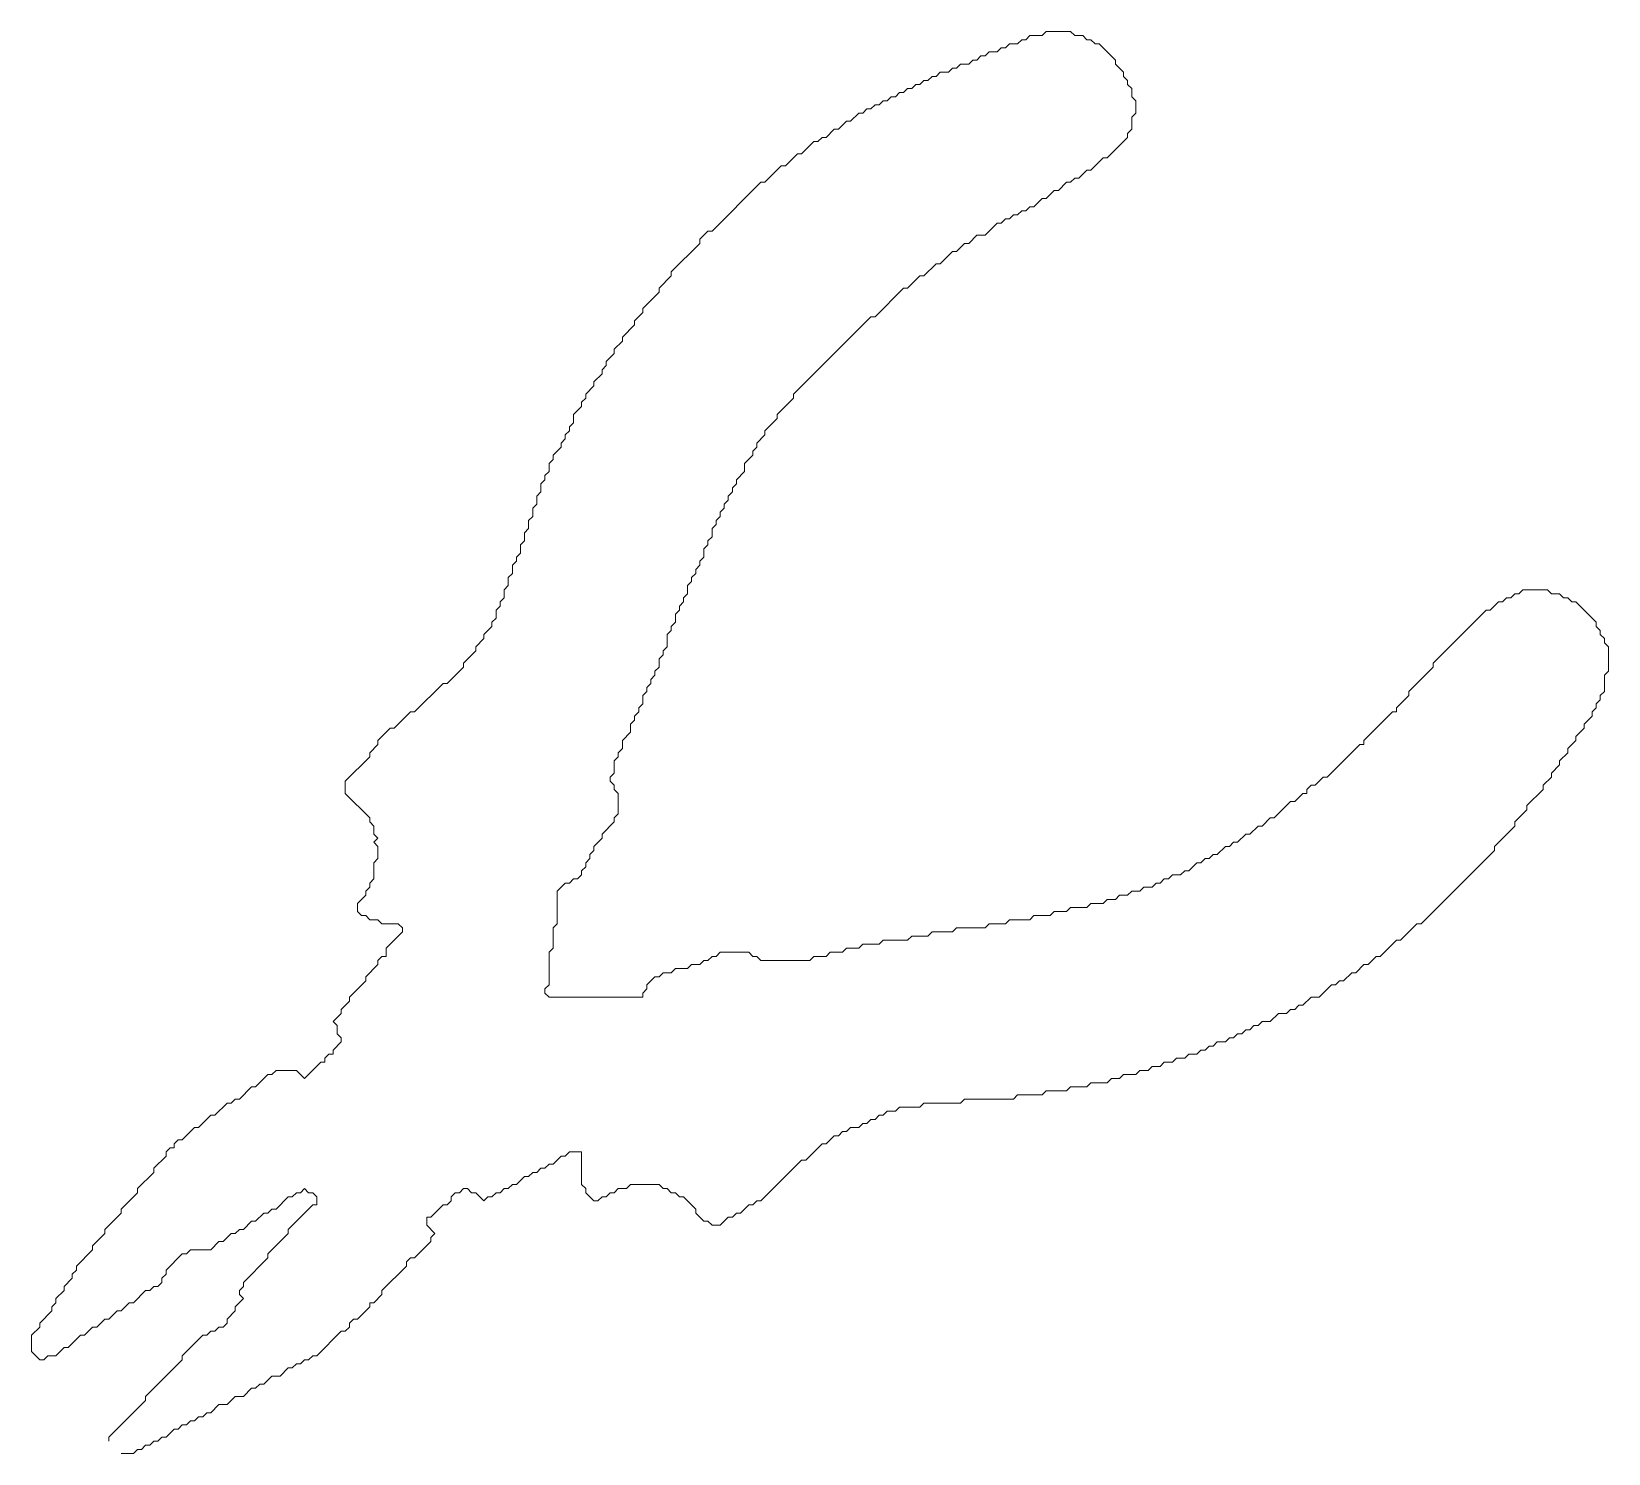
# Model space of a CAD drawing. Header units: metres. Extents: x 57 to 444, y 82 to 431.
import ezdxf

# ---------------------------------------------------------------- set-up
doc = ezdxf.new("R2010")
doc.units = ezdxf.units.M

msp = doc.modelspace()

# ---------------------------------------------------------------- linework, layer by layer
at = {"layer": 'single line', "lineweight": 20}
for p, q in [((302, 430), (301, 429)), ((305, 430), (302, 430)), ((306, 431), (305, 430)), ((312, 431), (306, 431)), ((313, 430), (312, 431)), ((315, 430), (313, 430)), ((316, 429), (315, 430)), ((292, 426), (291, 425)), ((294, 426), (292, 426)), ((295, 427), (294, 426)), ((296, 427), (295, 427)), ((297, 428), (296, 427)), ((299, 428), (297, 428)), ((300, 429), (299, 428)), ((301, 429), (300, 429)), ((317, 429), (316, 429)), ((318, 428), (317, 429)), ((319, 428), (318, 428)), ((323, 424), (319, 428)), ((283, 422), (282, 421)), ((284, 422), (283, 422)), ((285, 423), (284, 422)), ((287, 423), (285, 423)), ((288, 424), (287, 423)), ((289, 424), (288, 424)), ((290, 425), (289, 424)), ((291, 425), (290, 425)), ((323, 423), (323, 424)), ((325, 421), (323, 423)), ((274, 418), (273, 417)), ((275, 418), (274, 418)), ((276, 419), (275, 418)), ((277, 419), (276, 419)), ((278, 420), (277, 419)), ((279, 420), (278, 420)), ((280, 421), (279, 420)), ((282, 421), (280, 421)), ((325, 420), (325, 421)), ((326, 419), (325, 420)), ((326, 418), (326, 419)), ((327, 417), (326, 418)), ((268, 415), (267, 414)), ((269, 415), (268, 415)), ((270, 416), (269, 415)), ((271, 416), (270, 416)), ((272, 417), (271, 416)), ((273, 417), (272, 417)), ((327, 415), (327, 417)), ((328, 414), (327, 415)), ((260, 411), (258, 409)), ((261, 411), (260, 411)), ((262, 412), (261, 411)), ((263, 412), (262, 412)), ((264, 413), (263, 412)), ((265, 413), (264, 413)), ((266, 414), (265, 413)), ((267, 414), (266, 414)), ((327, 410), (328, 411)), ((328, 411), (328, 414)), ((254, 407), (252, 405)), ((255, 407), (254, 407)), ((257, 409), (255, 407)), ((258, 409), (257, 409)), ((326, 406), (327, 407)), ((327, 407), (327, 410)), ((249, 404), (246, 401)), ((250, 404), (249, 404)), ((251, 405), (250, 404)), ((252, 405), (251, 405)), ((321, 400), (326, 405)), ((326, 405), (326, 406)), ((245, 401), (242, 398)), ((246, 401), (245, 401)), ((317, 397), (320, 400)), ((320, 400), (321, 400)), ((241, 398), (237, 394)), ((242, 398), (241, 398)), ((312, 394), (313, 395)), ((313, 395), (314, 395)), ((314, 395), (316, 397)), ((316, 397), (317, 397)), ((236, 394), (224, 382)), ((237, 394), (236, 394)), ((306, 390), (308, 392)), ((308, 392), (309, 392)), ((309, 392), (311, 394)), ((311, 394), (312, 394)), ((299, 386), (300, 387)), ((300, 387), (301, 387)), ((301, 387), (302, 388)), ((302, 388), (303, 388)), ((303, 388), (305, 390)), ((305, 390), (306, 390)), ((291, 381), (294, 384)), ((294, 384), (295, 384)), ((295, 384), (296, 385)), ((296, 385), (297, 385)), ((297, 385), (298, 386)), ((298, 386), (299, 386)), ((223, 382), (221, 380)), ((221, 380), (221, 379)), ((224, 382), (223, 382)), ((287, 379), (289, 381)), ((289, 381), (291, 381)), ((221, 379), (214, 372)), ((280, 374), (283, 377)), ((283, 377), (284, 377)), ((284, 377), (286, 379)), ((286, 379), (287, 379)), ((214, 372), (214, 371)), ((276, 371), (279, 374)), ((279, 374), (280, 374)), ((214, 371), (211, 368)), ((211, 368), (211, 367)), ((264, 361), (271, 368)), ((271, 368), (272, 368)), ((272, 368), (275, 371)), ((275, 371), (276, 371)), ((211, 367), (207, 363)), ((207, 362), (205, 360)), ((205, 360), (205, 359)), ((207, 363), (207, 362)), ((244, 342), (263, 361)), ((263, 361), (264, 361)), ((205, 359), (202, 356)), ((202, 355), (200, 353)), ((200, 353), (200, 352)), ((202, 356), (202, 355)), ((198, 349), (197, 348)), ((200, 352), (198, 350)), ((198, 350), (198, 349)), ((197, 347), (195, 345)), ((195, 345), (195, 344)), ((197, 348), (197, 347)), ((193, 341), (192, 340)), ((195, 344), (193, 342)), ((193, 342), (193, 341)), ((240, 337), (244, 341)), ((244, 341), (244, 342)), ((192, 339), (190, 337)), ((190, 337), (190, 335)), ((192, 340), (192, 339)), ((240, 336), (240, 337)), ((189, 333), (188, 332)), ((190, 335), (189, 334)), ((189, 334), (189, 333)), ((237, 333), (240, 336)), ((237, 332), (237, 333)), ((187, 329), (185, 327)), ((188, 331), (187, 330)), ((187, 330), (187, 329)), ((188, 332), (188, 331)), ((234, 328), (235, 329)), ((235, 330), (237, 332)), ((235, 329), (235, 330)), ((185, 326), (184, 325)), ((185, 327), (185, 326)), ((232, 325), (234, 327)), ((234, 327), (234, 328)), ((184, 323), (183, 322)), ((183, 322), (183, 321)), ((184, 325), (184, 323)), ((230, 321), (232, 323)), ((232, 323), (232, 325)), ((182, 318), (181, 317)), ((183, 321), (182, 320)), ((182, 320), (182, 318)), ((228, 317), (229, 318)), ((229, 319), (230, 320)), ((229, 318), (229, 319)), ((230, 320), (230, 321)), ((181, 315), (180, 314)), ((180, 314), (180, 312)), ((181, 317), (181, 315)), ((226, 313), (227, 314)), ((227, 315), (228, 316)), ((227, 314), (227, 315)), ((228, 316), (228, 317)), ((180, 312), (179, 311)), ((179, 311), (179, 309)), ((224, 309), (225, 310)), ((225, 311), (226, 312)), ((225, 310), (225, 311)), ((226, 312), (226, 313)), ((178, 306), (177, 305)), ((179, 309), (178, 308)), ((178, 308), (178, 306)), ((223, 306), (224, 307)), ((223, 305), (223, 306)), ((224, 307), (224, 309)), ((177, 303), (176, 302)), ((176, 302), (176, 301)), ((177, 305), (177, 303)), ((221, 301), (222, 302)), ((222, 304), (223, 305)), ((222, 302), (222, 304)), ((175, 298), (174, 297)), ((176, 301), (175, 300)), ((175, 300), (175, 298)), ((219, 297), (220, 298)), ((220, 299), (221, 300)), ((220, 298), (220, 299)), ((221, 300), (221, 301)), ((174, 295), (173, 294)), ((174, 297), (174, 295)), ((218, 295), (219, 296)), ((218, 293), (218, 295)), ((219, 296), (219, 297)), ((173, 292), (172, 291)), ((172, 291), (172, 290)), ((173, 294), (173, 292)), ((216, 290), (217, 291)), ((217, 292), (218, 293)), ((217, 291), (217, 292)), ((417, 291), (415, 289)), ((418, 291), (417, 291)), ((419, 292), (418, 291)), ((420, 292), (419, 292)), ((421, 293), (420, 292)), ((422, 293), (421, 293)), ((423, 294), (422, 293)), ((429, 294), (423, 294)), ((430, 293), (429, 294)), ((432, 293), (430, 293)), ((433, 292), (432, 293)), ((434, 292), (433, 292)), ((435, 291), (434, 292)), ((436, 291), (435, 291)), ((441, 286), (436, 291)), ((171, 287), (170, 286)), ((172, 290), (171, 289)), ((171, 289), (171, 287)), ((215, 288), (216, 289)), ((215, 286), (215, 288)), ((216, 289), (216, 290)), ((414, 289), (401, 276)), ((415, 289), (414, 289)), ((170, 285), (168, 283)), ((168, 283), (168, 282)), ((170, 286), (170, 285)), ((213, 283), (214, 284)), ((213, 280), (213, 283)), ((214, 285), (215, 286)), ((214, 284), (214, 285)), ((441, 285), (441, 286)), ((442, 284), (441, 285)), ((442, 283), (442, 284)), ((443, 282), (442, 283)), ((166, 279), (163, 276)), ((168, 282), (166, 280)), ((166, 280), (166, 279)), ((212, 279), (213, 280)), ((212, 278), (212, 279)), ((443, 281), (443, 282)), ((444, 280), (443, 281)), ((444, 274), (444, 280)), ((163, 275), (159, 271)), ((163, 276), (163, 275)), ((210, 274), (211, 275)), ((211, 277), (212, 278)), ((211, 275), (211, 277)), ((401, 275), (395, 269)), ((401, 276), (401, 275)), ((158, 271), (151, 264)), ((159, 271), (158, 271)), ((208, 270), (209, 271)), ((209, 272), (210, 273)), ((209, 271), (209, 272)), ((210, 273), (210, 274)), ((443, 273), (444, 274)), ((443, 269), (443, 273)), ((207, 268), (208, 269)), ((207, 266), (207, 268)), ((208, 269), (208, 270)), ((395, 268), (392, 265)), ((395, 269), (395, 268)), ((442, 268), (443, 269)), ((442, 267), (442, 268)), ((150, 264), (146, 260)), ((151, 264), (150, 264)), ((205, 263), (206, 264)), ((206, 265), (207, 266)), ((206, 264), (206, 265)), ((391, 264), (384, 257)), ((392, 264), (391, 264)), ((392, 265), (392, 264)), ((440, 264), (441, 265)), ((440, 263), (440, 264)), ((441, 266), (442, 267)), ((441, 265), (441, 266)), ((145, 260), (142, 257)), ((146, 260), (145, 260)), ((204, 261), (205, 262)), ((204, 259), (204, 261)), ((205, 262), (205, 263)), ((436, 258), (438, 260)), ((438, 261), (440, 263)), ((438, 260), (438, 261)), ((142, 256), (140, 254)), ((142, 257), (142, 256)), ((202, 257), (204, 259)), ((202, 255), (202, 257)), ((383, 256), (375, 248)), ((384, 256), (383, 256)), ((384, 257), (384, 256)), ((434, 255), (436, 257)), ((436, 257), (436, 258)), ((140, 253), (134, 247)), ((140, 254), (140, 253)), ((200, 252), (201, 253)), ((200, 249), (200, 252)), ((201, 254), (202, 255)), ((201, 253), (201, 254)), ((432, 252), (434, 254)), ((432, 251), (432, 252)), ((434, 254), (434, 255)), ((199, 248), (200, 249)), ((199, 247), (199, 248)), ((374, 248), (372, 246)), ((375, 248), (374, 248)), ((428, 246), (430, 248)), ((430, 249), (432, 251)), ((430, 248), (430, 249)), ((134, 247), (134, 244)), ((134, 244), (140, 238)), ((200, 246), (199, 247)), ((200, 245), (200, 246)), ((201, 244), (200, 245)), ((201, 239), (201, 244)), ((369, 244), (367, 242)), ((370, 244), (369, 244)), ((371, 246), (370, 245)), ((370, 245), (370, 244)), ((372, 246), (371, 246)), ((424, 241), (428, 245)), ((428, 245), (428, 246)), ((366, 242), (362, 238)), ((367, 242), (366, 242)), ((421, 237), (424, 240)), ((424, 240), (424, 241)), ((140, 238), (140, 237)), ((140, 237), (141, 236)), ((197, 234), (200, 237)), ((200, 238), (201, 239)), ((200, 237), (200, 238)), ((361, 238), (359, 236)), ((362, 238), (361, 238)), ((421, 236), (421, 237)), ((141, 236), (141, 234)), ((141, 234), (142, 233)), ((142, 233), (141, 232)), ((195, 231), (197, 233)), ((197, 233), (197, 234)), ((355, 234), (353, 232)), ((356, 234), (355, 234)), ((358, 236), (356, 234)), ((359, 236), (358, 236)), ((416, 231), (421, 236)), ((141, 232), (142, 231)), ((142, 231), (142, 228)), ((194, 229), (195, 230)), ((194, 228), (194, 229)), ((195, 230), (195, 231)), ((347, 229), (346, 228)), ((348, 229), (347, 229)), ((350, 231), (348, 229)), ((351, 231), (350, 231)), ((352, 232), (351, 231)), ((353, 232), (352, 232)), ((398, 212), (416, 230)), ((416, 230), (416, 231)), ((142, 228), (141, 227)), ((141, 227), (141, 223)), ((192, 225), (193, 226)), ((192, 224), (192, 225)), ((193, 227), (194, 228)), ((193, 226), (193, 227)), ((340, 225), (339, 224)), ((341, 225), (340, 225)), ((343, 227), (341, 225)), ((344, 227), (343, 227)), ((345, 228), (344, 227)), ((346, 228), (345, 228)), ((140, 221), (139, 220)), ((141, 223), (140, 222)), ((140, 222), (140, 221)), ((186, 220), (188, 222)), ((188, 222), (189, 222)), ((189, 222), (190, 223)), ((190, 223), (191, 223)), ((191, 223), (192, 224)), ((330, 221), (329, 220)), ((332, 221), (330, 221)), ((333, 222), (332, 221)), ((334, 222), (333, 222)), ((335, 223), (334, 222)), ((336, 223), (335, 223)), ((337, 224), (336, 223)), ((339, 224), (337, 224)), ((139, 219), (137, 217)), ((137, 217), (137, 215)), ((139, 220), (139, 219)), ((186, 212), (186, 220)), ((317, 217), (316, 216)), ((320, 217), (317, 217)), ((321, 218), (320, 217)), ((323, 218), (321, 218)), ((324, 219), (323, 218)), ((326, 219), (324, 219)), ((327, 220), (326, 219)), ((329, 220), (327, 220)), ((137, 215), (138, 214)), ((138, 214), (139, 214)), ((139, 214), (140, 213)), ((140, 213), (142, 213)), ((142, 213), (143, 212)), ((297, 213), (296, 212)), ((302, 213), (297, 213)), ((303, 214), (302, 213)), ((307, 214), (303, 214)), ((308, 215), (307, 214)), ((311, 215), (308, 215)), ((312, 216), (311, 215)), ((316, 216), (312, 216)), ((143, 212), (147, 212)), ((148, 210), (144, 206)), ((147, 212), (148, 211)), ((148, 211), (148, 210)), ((185, 211), (186, 212)), ((185, 206), (185, 211)), ((273, 209), (272, 208)), ((277, 209), (273, 209)), ((278, 210), (277, 209)), ((283, 210), (278, 210)), ((284, 211), (283, 210)), ((291, 211), (284, 211)), ((292, 212), (291, 211)), ((296, 212), (292, 212)), ((393, 208), (397, 212)), ((397, 212), (398, 212)), ((144, 206), (144, 204)), ((184, 205), (185, 206)), ((257, 206), (256, 205)), ((260, 206), (257, 206)), ((261, 207), (260, 206)), ((265, 207), (261, 207)), ((266, 208), (265, 207)), ((272, 208), (266, 208)), ((388, 204), (392, 208)), ((392, 208), (393, 208)), ((142, 202), (139, 199)), ((143, 204), (142, 203)), ((142, 203), (142, 202)), ((144, 204), (143, 204)), ((184, 197), (184, 205)), ((219, 202), (218, 201)), ((221, 202), (219, 202)), ((222, 203), (221, 202)), ((223, 203), (222, 203)), ((224, 204), (223, 203)), ((225, 204), (224, 204)), ((226, 205), (225, 204)), ((233, 205), (226, 205)), ((234, 204), (233, 205)), ((235, 204), (234, 204)), ((236, 203), (235, 204)), ((248, 203), (236, 203)), ((249, 204), (248, 203)), ((252, 204), (249, 204)), ((253, 205), (252, 204)), ((256, 205), (253, 205)), ((382, 200), (384, 202)), ((384, 202), (385, 202)), ((385, 202), (387, 204)), ((387, 204), (388, 204)), ((139, 198), (135, 194)), ((139, 199), (139, 198)), ((210, 199), (208, 197)), ((211, 199), (210, 199)), ((212, 200), (211, 199)), ((214, 200), (212, 200)), ((215, 201), (214, 200)), ((218, 201), (215, 201)), ((377, 197), (378, 198)), ((378, 198), (379, 198)), ((379, 198), (381, 200)), ((381, 200), (382, 200)), ((135, 194), (135, 193)), ((183, 196), (184, 197)), ((183, 195), (183, 196)), ((184, 194), (183, 195)), ((207, 194), (184, 194)), ((208, 196), (207, 195)), ((207, 195), (207, 194)), ((208, 197), (208, 196)), ((369, 192), (371, 194)), ((371, 194), (373, 194)), ((373, 194), (376, 197)), ((376, 197), (377, 197)), ((133, 190), (131, 188)), ((135, 193), (133, 191)), ((133, 191), (133, 190)), ((361, 188), (363, 190)), ((363, 190), (365, 190)), ((365, 190), (366, 191)), ((366, 191), (367, 191)), ((367, 191), (368, 192)), ((368, 192), (369, 192)), ((131, 188), (132, 187)), ((132, 187), (132, 185)), ((354, 185), (355, 186)), ((355, 186), (356, 186)), ((356, 186), (357, 187)), ((357, 187), (358, 187)), ((358, 187), (359, 188)), ((359, 188), (361, 188)), ((133, 183), (131, 181)), ((132, 185), (133, 184)), ((133, 184), (133, 183)), ((345, 181), (346, 182)), ((346, 182), (347, 182)), ((347, 182), (348, 183)), ((348, 183), (350, 183)), ((350, 183), (351, 184)), ((351, 184), (352, 184)), ((352, 184), (353, 185)), ((353, 185), (354, 185)), ((130, 180), (129, 179)), ((129, 179), (129, 178)), ((131, 180), (130, 180)), ((131, 181), (131, 180)), ((337, 178), (338, 179)), ((338, 179), (340, 179)), ((340, 179), (341, 180)), ((341, 180), (343, 180)), ((343, 180), (344, 181)), ((344, 181), (345, 181)), ((115, 175), (112, 172)), ((116, 175), (115, 175)), ((117, 176), (116, 175)), ((122, 176), (117, 176)), ((124, 174), (122, 176)), ((128, 178), (124, 174)), ((129, 178), (128, 178)), ((324, 174), (325, 175)), ((325, 175), (328, 175)), ((328, 175), (329, 176)), ((329, 176), (331, 176)), ((331, 176), (332, 177)), ((332, 177), (334, 177)), ((334, 177), (335, 178)), ((335, 178), (337, 178)), ((111, 172), (108, 169)), ((112, 172), (111, 172)), ((305, 170), (306, 171)), ((306, 171), (311, 171)), ((311, 171), (312, 172)), ((312, 172), (316, 172)), ((316, 172), (317, 173)), ((317, 173), (321, 173)), ((321, 173), (322, 174)), ((322, 174), (324, 174)), ((105, 168), (102, 165)), ((106, 168), (105, 168)), ((107, 169), (106, 168)), ((108, 169), (107, 169)), ((269, 166), (270, 167)), ((270, 167), (275, 167)), ((275, 167), (276, 168)), ((276, 168), (285, 168)), ((285, 168), (286, 169)), ((286, 169), (298, 169)), ((298, 169), (299, 170)), ((299, 170), (305, 170)), ((101, 165), (98, 162)), ((102, 165), (101, 165)), ((260, 162), (261, 163)), ((261, 163), (262, 163)), ((262, 163), (263, 164)), ((263, 164), (264, 164)), ((264, 164), (265, 165)), ((265, 165), (266, 165)), ((266, 165), (267, 166)), ((267, 166), (269, 166)), ((93, 159), (92, 158)), ((94, 159), (93, 159)), ((97, 162), (94, 159)), ((98, 162), (97, 162)), ((252, 158), (254, 160)), ((254, 160), (255, 160)), ((255, 160), (256, 161)), ((256, 161), (257, 161)), ((257, 161), (258, 162)), ((258, 162), (260, 162)), ((90, 155), (87, 152)), ((91, 157), (90, 156)), ((90, 156), (90, 155)), ((92, 157), (91, 157)), ((92, 158), (92, 157)), ((185, 153), (187, 155)), ((187, 155), (188, 155)), ((188, 155), (189, 156)), ((189, 156), (192, 156)), ((192, 156), (192, 148)), ((247, 154), (251, 158)), ((251, 158), (252, 158)), ((87, 151), (83, 147)), ((87, 152), (87, 151)), ((179, 150), (180, 151)), ((180, 151), (181, 151)), ((181, 151), (182, 152)), ((182, 152), (183, 152)), ((183, 152), (184, 153)), ((184, 153), (185, 153)), ((236, 144), (246, 154)), ((246, 154), (247, 154)), ((174, 147), (175, 148)), ((175, 148), (176, 148)), ((176, 148), (178, 150)), ((178, 150), (179, 150)), ((192, 148), (193, 147)), ((203, 147), (204, 148)), ((204, 148), (211, 148)), ((211, 148), (212, 147)), ((83, 146), (79, 142)), ((83, 147), (83, 146)), ((117, 142), (120, 145)), ((120, 145), (121, 145)), ((121, 145), (122, 146)), ((122, 146), (123, 146)), ((123, 146), (124, 147)), ((124, 147), (125, 146)), ((125, 146), (126, 146)), ((126, 146), (127, 145)), ((127, 145), (127, 143)), ((159, 143), (160, 144)), ((160, 145), (161, 146)), ((160, 144), (160, 145)), ((161, 146), (162, 146)), ((162, 146), (163, 147)), ((163, 147), (164, 147)), ((164, 147), (165, 146)), ((165, 146), (166, 146)), ((166, 146), (168, 144)), ((168, 144), (169, 145)), ((169, 145), (170, 145)), ((170, 145), (171, 146)), ((171, 146), (172, 146)), ((172, 146), (173, 147)), ((173, 147), (174, 147)), ((193, 147), (193, 146)), ((193, 146), (195, 144)), ((195, 144), (196, 144)), ((196, 144), (197, 145)), ((197, 145), (198, 145)), ((198, 145), (199, 146)), ((199, 146), (200, 146)), ((200, 146), (201, 147)), ((201, 147), (203, 147)), ((212, 147), (213, 147)), ((213, 147), (214, 146)), ((214, 146), (215, 146)), ((215, 146), (216, 145)), ((216, 145), (217, 145)), ((217, 145), (220, 142)), ((234, 143), (235, 144)), ((235, 144), (236, 144)), ((79, 141), (75, 137)), ((79, 142), (79, 141)), ((112, 139), (114, 141)), ((114, 141), (115, 141)), ((115, 141), (116, 142)), ((116, 142), (117, 142)), ((126, 143), (120, 137)), ((127, 143), (126, 143)), ((154, 138), (154, 140)), ((154, 140), (155, 140)), ((155, 140), (158, 143)), ((158, 143), (159, 143)), ((220, 142), (220, 141)), ((220, 141), (222, 139)), ((226, 138), (228, 140)), ((228, 140), (229, 140)), ((229, 140), (230, 141)), ((230, 141), (231, 141)), ((231, 141), (233, 143)), ((233, 143), (234, 143)), ((75, 136), (72, 133)), ((75, 137), (75, 136)), ((104, 134), (106, 136)), ((106, 136), (107, 136)), ((107, 136), (108, 137)), ((108, 137), (109, 137)), ((109, 137), (111, 139)), ((111, 139), (112, 139)), ((120, 136), (115, 131)), ((120, 137), (120, 136)), ((156, 136), (154, 138)), ((155, 135), (156, 136)), ((222, 139), (223, 139)), ((223, 139), (224, 138)), ((224, 138), (226, 138)), ((72, 132), (68, 128)), ((72, 133), (72, 132)), ((95, 131), (96, 132)), ((96, 132), (101, 132)), ((101, 132), (103, 134)), ((103, 134), (104, 134)), ((151, 130), (155, 134)), ((155, 134), (155, 135)), ((68, 128), (68, 127)), ((90, 127), (94, 131)), ((94, 131), (95, 131)), ((115, 130), (109, 124)), ((115, 131), (115, 130)), ((143, 122), (149, 128)), ((149, 129), (150, 130)), ((149, 128), (149, 129)), ((150, 130), (151, 130)), ((67, 125), (65, 123)), ((68, 127), (67, 126)), ((67, 126), (67, 125)), ((88, 123), (89, 124)), ((89, 125), (90, 126)), ((89, 124), (89, 125)), ((90, 126), (90, 127)), ((109, 124), (109, 123)), ((65, 122), (63, 120)), ((63, 120), (63, 119)), ((65, 123), (65, 122)), ((82, 119), (85, 122)), ((85, 122), (86, 122)), ((86, 122), (87, 123)), ((87, 123), (88, 123)), ((109, 120), (107, 118)), ((109, 123), (108, 122)), ((108, 122), (108, 121)), ((108, 121), (109, 120)), ((141, 119), (143, 121)), ((143, 121), (143, 122)), ((62, 117), (59, 114)), ((63, 119), (62, 118)), ((62, 118), (62, 117)), ((76, 115), (78, 117)), ((78, 117), (79, 117)), ((79, 117), (81, 119)), ((81, 119), (82, 119)), ((107, 117), (105, 115)), ((107, 118), (107, 117)), ((137, 115), (140, 118)), ((140, 118), (140, 119)), ((140, 119), (141, 119)), ((59, 113), (57, 111)), ((59, 114), (59, 113)), ((70, 111), (72, 113)), ((72, 113), (73, 113)), ((73, 113), (75, 115)), ((75, 115), (76, 115)), ((103, 113), (102, 112)), ((104, 113), (103, 113)), ((105, 114), (104, 113)), ((105, 115), (105, 114)), ((134, 112), (135, 113)), ((135, 114), (136, 115)), ((135, 113), (135, 114)), ((136, 115), (137, 115)), ((57, 111), (57, 107)), ((66, 108), (69, 111)), ((69, 111), (70, 111)), ((99, 111), (94, 106)), ((100, 111), (99, 111)), ((101, 112), (100, 111)), ((102, 112), (101, 112)), ((127, 106), (133, 112)), ((133, 112), (134, 112)), ((57, 107), (59, 105)), ((59, 105), (60, 105)), ((60, 105), (61, 106)), ((61, 106), (63, 106)), ((63, 106), (65, 108)), ((65, 108), (66, 108)), ((94, 105), (85, 96)), ((94, 106), (94, 105)), ((123, 104), (124, 105)), ((124, 105), (125, 105)), ((125, 105), (126, 106)), ((126, 106), (127, 106)), ((114, 99), (116, 101)), ((116, 101), (118, 101)), ((118, 101), (120, 103)), ((120, 103), (121, 103)), ((121, 103), (122, 104)), ((122, 104), (123, 104)), ((109, 96), (111, 98)), ((111, 98), (112, 98)), ((112, 98), (113, 99)), ((113, 99), (114, 99)), ((85, 95), (76, 86)), ((85, 96), (85, 95)), ((101, 92), (103, 94)), ((103, 94), (105, 94)), ((105, 94), (107, 96)), ((107, 96), (109, 96)), ((95, 89), (96, 90)), ((96, 90), (97, 90)), ((97, 90), (98, 91)), ((98, 91), (99, 91)), ((99, 91), (100, 92)), ((100, 92), (101, 92)), ((76, 86), (76, 85)), ((88, 85), (89, 86)), ((89, 86), (90, 86)), ((90, 86), (92, 88)), ((92, 88), (93, 88)), ((93, 88), (94, 89)), ((94, 89), (95, 89)), ((79, 82), (82, 82)), ((82, 82), (83, 83)), ((83, 83), (84, 83)), ((84, 83), (85, 84)), ((85, 84), (86, 84)), ((86, 84), (87, 85)), ((87, 85), (88, 85))]:
    msp.add_line(p, q, dxfattribs=at)

doc.saveas('drawing.dxf')
